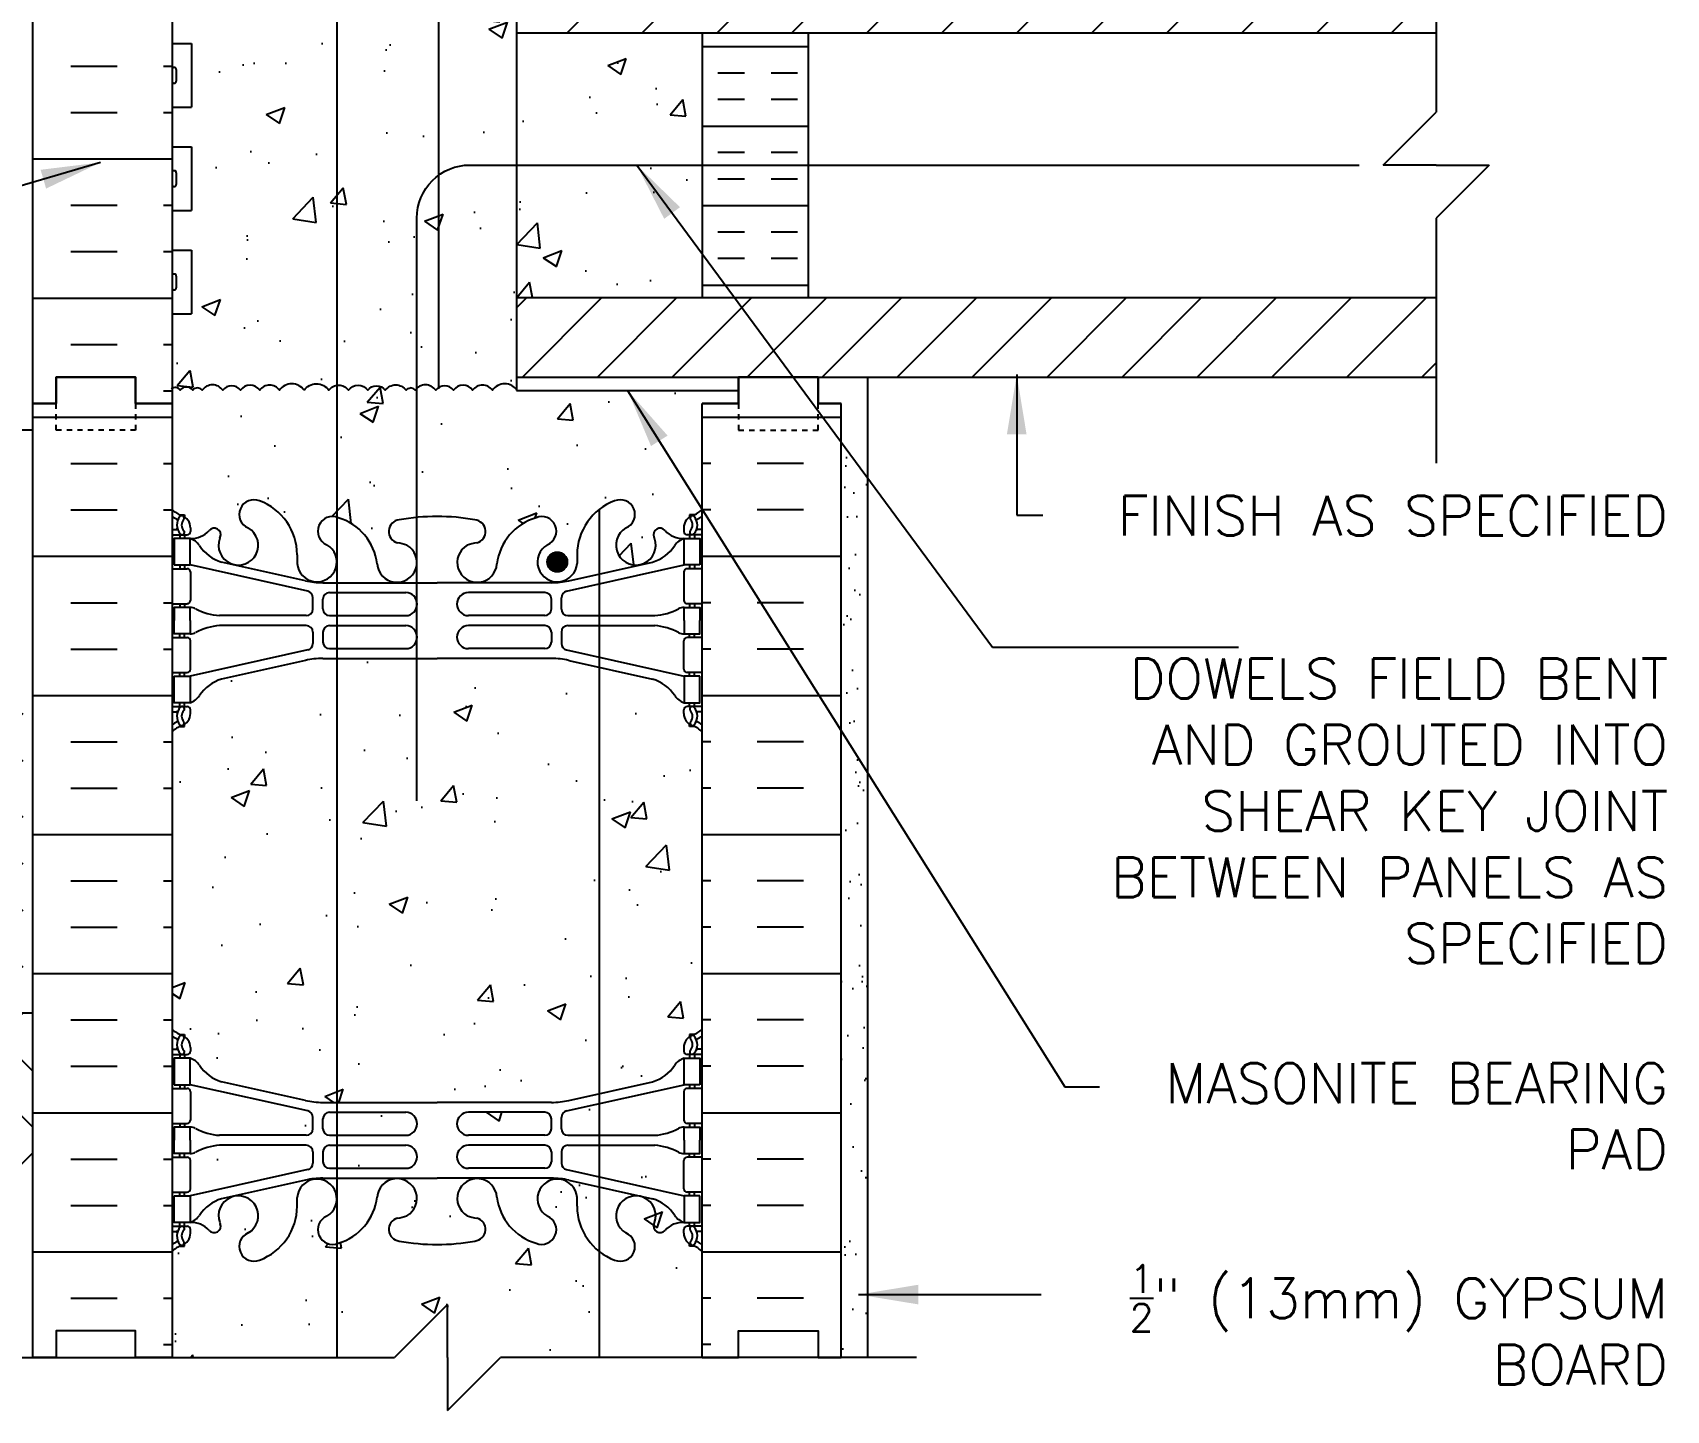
# Model space of a CAD drawing. Header units: inches. Extents: x 185.3 to 238.2, y 153.6 to 227.6.
# Drawn here: x 207.38 to 238.21, y 180.6 to 206.6 of the extents above; entities that cross this region are included whole.
import ezdxf

# ---------------------------------------------------------------- set-up
doc = ezdxf.new("R2010")
doc.units = ezdxf.units.IN
doc.header["$MEASUREMENT"] = 0
doc.linetypes.add('DASHED2', pattern=[0.375, 0.25, -0.125])
for name, color, linetype in [('HATCH', 12, 'Continuous'), ('line25', 2, 'Continuous'), ('LINE3', 3, 'Continuous'), ('LINE50', 5, 'Continuous'), ('LINE9', 9, 'Continuous'), ('TEXT', 4, 'Continuous'), ('Web_Edge', 9, 'Continuous')]:
    doc.layers.add(name, color=color, linetype=linetype)
doc.styles.add('DIM', font='romans.shx', dxfattribs={"width": 0.7})
doc.styles.add('ROMANS', font='romans.shx', dxfattribs={"height": 0.75})
doc.dimstyles.new('ext_12', dxfattribs={"dimscale": 12, "dimtxt": 0.09375, "dimasz": 0.09375, "dimexe": 0.09375, "dimexo": 0.0625, "dimgap": 0.0625, "dimtad": 1, "dimdec": 1, "dimzin": 3, "dimdsep": 46, "dimlunit": 4, "dimtxsty": 'DIM', "dimcen": 0.09, "dimdle": 0.09375, "dimclrt": 4, "dimadec": 0, "dimazin": 0, "dimtfac": 1, "dimtdec": 1, "dimtmove": 2, "dimatfit": 3, "dimfxl": 1, "dimfrac": 2, "dimtolj": 1, "dimtzin": 0, "dimarcsym": 0})
pattern_1 = [(45, (89.7474, 67.5629), (-0.707107, 0.707107), [])]

msp = doc.modelspace()

# ---------------------------------------------------------------- hatches: boundary and pattern name
at = {"layer": 'HATCH'}
h = msp.add_hatch(dxfattribs=at)
h.set_pattern_fill('AR-CONC', color=256, scale=0.5)
h.set_pattern_definition([(50, (0, 0), (3.5863, -0.31376), [0.375, -4.125]), (355, (0, 0), (-0.693757, 3.76096), [0.3, -3.3]), (100.4514, (0.299, -0.026), (2.892544, 3.4472), [0.3187, -3.50571]), (46.1842, (0, 1), (5.336207, -0.827596), [0.5625, -6.1875]), (96.6356, (0.4447, 0.931), (4.67331, 4.87059), [0.47805, -5.25857]), (351.1842, (0, 1), (4.67331, 4.87059), [0.45, -4.95]), (21, (0.5, 0.75), (2.984535, -2.013094), [0.375, -4.125]), (326, (0.5, 0.75), (1.216577, 3.62575), [0.3, -3.3]), (71.4514, (0.7487, 0.5822), (4.20111, 1.612656), [0.3187, -3.50571]), (37.5, (0, 0), (0.0607993, 1.6644693), [0, -3.26, 0, -3.35, 0, -3.3125]), (7.5, (0, 0), (1.315348, 1.972059), [0, -1.91, 0, -3.185, 0, -1.2625]), (327.5, (-1.115, 0), (2.669112, -0.1127744), [0, -1.25, 0, -3.9, 0, -5.175]), (317.5, (-1.615, 0), (2.91593, 0.500525), [0, -1.625, 0, -2.59, 0, -3.675])])
h.paths.add_polyline_path([(220.015, 226.597), (216.015, 226.597), (215.015, 225.597), (215.015, 227.597), (214.015, 226.597), (210.015, 226.597), (210.015, 223.79, 0.08841), (210.161, 223.692), (210.251, 223.692), (210.251, 223.651, -0.249069), (210.361, 223.443), (210.361, 223.376, -0.414214), (210.299, 223.313), (210.251, 223.313), (210.251, 223.243), (210.356, 223.243, -0.155529), (210.532, 223.109, 0.180914), (210.949, 222.798), (212.53, 222.445, 0.054974), (212.857, 222.409), (215.015, 222.409), (217.173, 222.409, 0.054974), (217.5, 222.445), (219.081, 222.798, 0.180914), (219.498, 223.109, -0.155529), (219.674, 223.243), (219.779, 223.243), (219.779, 223.313), (219.732, 223.313, -0.414214), (219.669, 223.376), (219.669, 223.443, -0.249069), (219.779, 223.651), (219.779, 223.692), (219.869, 223.692, 0.088416), (220.015, 223.79)])
h.paths.add_polyline_path([(220.015, 219.597, 0.088416), (219.869, 219.695), (219.779, 219.695), (219.779, 219.736, -0.249069), (219.669, 219.943), (219.669, 220.011, -0.414214), (219.732, 220.073), (219.779, 220.073), (219.779, 220.143), (219.674, 220.143, 0.231736), (219.316, 219.992, -0.8344), (219.105, 220.118), (219.117, 220.139, 2.155404), (218.578, 219.945, -1), (218.364, 219.434, -0.311223), (217.655, 220.45), (217.656, 220.615, 1.661382), (217.095, 220.262, -1), (216.881, 219.751, -0.30095), (216.145, 220.623, 1.661382), (215.584, 220.271, 0.055617), (215.763, 220.225, -0.843243), (215.729, 219.793, -0.047544), (215.015, 219.728, -0.047544), (214.301, 219.793, -0.843243), (214.267, 220.225, 0.055617), (214.446, 220.271, 1.661382), (213.885, 220.623, -0.30095), (213.149, 219.751, -1), (212.935, 220.262, 1.661382), (212.374, 220.615), (212.375, 220.45, -0.311223), (211.666, 219.434, -1), (211.452, 219.945, 2.155404), (210.913, 220.139), (210.925, 220.118, -0.834375), (210.714, 219.992, 0.23174), (210.356, 220.143), (210.251, 220.143), (210.251, 220.073), (210.299, 220.073, -0.414214), (210.361, 220.011), (210.361, 219.943, -0.249069), (210.251, 219.736), (210.251, 219.695), (210.161, 219.695, 0.08841), (210.015, 219.597), (210.015, 216.838), (210.1, 217.099, -0.6), (210.2, 217.099), (210.249, 216.949), (210.375, 216.949, -0.414214), (210.425, 216.899), (210.425, 216.869), (210.525, 216.869), (210.525, 215.031, 0.108933), (210.678, 215.145, -0.8344), (210.889, 215.019), (210.878, 214.998, 2.155404), (211.416, 215.192, -1), (211.63, 215.703, -0.311223), (212.339, 214.687), (212.338, 214.522, 1.661382), (212.899, 214.875, -1), (213.113, 215.386, -0.30095), (213.849, 214.514, 1.661382), (214.41, 214.866, 0.055617), (214.231, 214.912, -0.843243), (214.265, 215.344, -0.049932), (215.015, 215.409, -0.049932), (215.765, 215.344, -0.843243), (215.799, 214.912, 0.055617), (215.62, 214.866, 1.661382), (216.181, 214.514, -0.30095), (216.917, 215.386, -1), (217.131, 214.875, 1.661382), (217.692, 214.522), (217.691, 214.687, -0.311223), (218.4, 215.703, -1), (218.614, 215.192, 2.155404), (219.153, 214.998), (219.141, 215.019, -0.834375), (219.352, 215.145, 0.10894), (219.505, 215.031), (219.505, 216.869), (219.605, 216.869), (219.605, 216.899, -0.414214), (219.655, 216.949), (219.781, 216.949), (219.83, 217.099, -0.6), (219.93, 217.099), (220.015, 216.838), (220.015, 217.597)])
h.paths.add_polyline_path([(219.505, 210.271, 0.268138), (219.344, 210.419), (210.686, 210.419, 0.268156), (210.525, 210.271), (210.525, 208.91), (210.645, 208.71), (210.645, 208.597), (210.015, 208.597), (210.015, 208.222), (210.254, 208.222, -0.180815), (210.581, 208.347), (219.324, 208.347), (219.324, 208.387), (219.23, 208.387, -1), (219.23, 208.45), (219.23, 208.575), (219.605, 208.575), (219.605, 208.45, -1), (219.605, 208.387), (219.512, 208.387), (219.512, 208.347), (219.915, 208.347, -0.186864), (219.964, 208.222), (220.015, 208.222), (220.015, 208.597), (219.385, 208.597), (219.385, 208.71), (219.505, 208.91)])
h.paths.add_polyline_path([(216.515, 208.097), (210.582, 208.097, 0.243307), (210.38, 207.99), (210.38, 207.142), (210.339, 207.142), (210.339, 206.597), (210.089, 206.597), (210.089, 207.142), (210.015, 207.142), (210.015, 206.392), (210.38, 206.392), (210.38, 205.192), (210.015, 205.192), (210.015, 204.442), (210.38, 204.442), (210.38, 203.242), (210.015, 203.242), (210.015, 202.492), (210.38, 202.492), (210.38, 201.292), (210.015, 201.292), (210.015, 199.882, -0.463769), (210.167, 199.848, -0.520567), (210.405, 199.848, -0.520567), (210.581, 199.848, -0.520567), (210.974, 199.848, -0.520567), (211.305, 199.848, -0.520567), (211.668, 199.848, -0.520567), (212.04, 199.848, -0.520567), (212.506, 199.848, -0.520567), (212.972, 199.848, -0.520567), (213.344, 199.848, -0.520567), (213.706, 199.848, -0.520567), (214.038, 199.848, -0.520567), (214.431, 199.848, -0.235325), (214.515, 199.894, -0.235325), (214.599, 199.848, -0.520567), (214.992, 199.848, -0.520567), (215.324, 199.848, -0.520567), (215.686, 199.848, -0.520567), (216.058, 199.848, -0.503523), (216.515, 199.861), (216.515, 200.097)])
h.paths.add_polyline_path([(220.015, 199.597), (220.703, 199.597), (220.703, 199.847), (216.515, 199.847), (216.515, 199.861, 0.503523), (216.058, 199.848, 0.520567), (215.686, 199.848, 0.520567), (215.324, 199.848, 0.520567), (214.992, 199.848, 0.520567), (214.599, 199.848, 0.235325), (214.515, 199.894, 0.235325), (214.431, 199.848, 0.520567), (214.038, 199.848, 0.520567), (213.706, 199.848, 0.520567), (213.344, 199.848, 0.520567), (212.972, 199.848, 0.520567), (212.506, 199.848, 0.520567), (212.04, 199.848, 0.520567), (211.668, 199.848, 0.520567), (211.305, 199.848, 0.520567), (210.974, 199.848, 0.520567), (210.581, 199.848, 0.520567), (210.405, 199.848, 0.520567), (210.167, 199.848, 0.463769), (210.015, 199.882), (210.015, 199.597), (210.015, 197.597, 0.08841), (210.161, 197.5), (210.251, 197.5), (210.251, 197.458, -0.249069), (210.361, 197.251), (210.361, 197.184, -0.414214), (210.299, 197.121), (210.251, 197.121), (210.251, 197.051), (210.356, 197.051, 0.231736), (210.714, 197.202, -0.8344), (210.925, 197.077), (210.913, 197.055, 2.155404), (211.452, 197.25, -1), (211.666, 197.761, -0.311223), (212.375, 196.745), (212.374, 196.58, 1.661382), (212.935, 196.933, -1), (213.149, 197.444, -0.30095), (213.885, 196.571, 1.661382), (214.446, 196.924, 0.055617), (214.267, 196.97, -0.843243), (214.301, 197.402, -0.047544), (215.015, 197.467, -0.047544), (215.729, 197.402, -0.843243), (215.763, 196.97, 0.055617), (215.584, 196.924, 1.661382), (216.145, 196.571, -0.30095), (216.881, 197.444, -1), (217.095, 196.933, 1.661382), (217.656, 196.58), (217.655, 196.745, -0.311223), (218.364, 197.761, -1), (218.578, 197.25, 2.155404), (219.117, 197.055), (219.105, 197.077, -0.834375), (219.316, 197.202, 0.23174), (219.674, 197.051), (219.779, 197.051), (219.779, 197.121), (219.732, 197.121, -0.414214), (219.669, 197.184), (219.669, 197.251, -0.249069), (219.779, 197.458), (219.779, 197.5), (219.869, 197.5, 0.088416), (220.015, 197.597)])
h.paths.add_polyline_path([(220.015, 193.405, 0.088416), (219.869, 193.502), (219.779, 193.502), (219.779, 193.544, -0.249069), (219.669, 193.751), (219.669, 193.819, -0.414214), (219.732, 193.881), (219.779, 193.881), (219.779, 193.951), (219.674, 193.951, -0.155529), (219.498, 194.085, 0.180914), (219.081, 194.397), (217.5, 194.75, 0.054974), (217.173, 194.786), (215.015, 194.786), (212.857, 194.786, 0.054974), (212.53, 194.75), (210.949, 194.397, 0.180914), (210.532, 194.085, -0.155529), (210.356, 193.951), (210.251, 193.951), (210.251, 193.881), (210.299, 193.881, -0.414214), (210.361, 193.819), (210.361, 193.751, -0.249069), (210.251, 193.544), (210.251, 193.502), (210.161, 193.502, 0.08841), (210.015, 193.405), (210.015, 187.79, 0.08841), (210.161, 187.692), (210.251, 187.692), (210.251, 187.651, -0.249069), (210.361, 187.443), (210.361, 187.376, -0.414214), (210.299, 187.313), (210.251, 187.313), (210.251, 187.243), (210.356, 187.243, -0.155529), (210.532, 187.109, 0.180914), (210.949, 186.798), (212.53, 186.445, 0.054974), (212.857, 186.409), (215.015, 186.409), (217.173, 186.409, 0.054974), (217.5, 186.445), (219.081, 186.798, 0.180914), (219.498, 187.109, -0.155529), (219.674, 187.243), (219.779, 187.243), (219.779, 187.313), (219.732, 187.313, -0.414214), (219.669, 187.376), (219.669, 187.443, -0.249069), (219.779, 187.651), (219.779, 187.692), (219.869, 187.692, 0.088416), (220.015, 187.79)])
h = msp.add_hatch(dxfattribs=at)
h.set_pattern_fill('INSUL', color=256, scale=7, style=0)
h.set_pattern_definition([(0, (-2716.1465, -197.4122), (0, 2.625), []), (0, (-2716.1465, -196.5372), (0, 2.625), [0.875, -0.875]), (0, (-2716.1465, -195.6622), (0, 2.625), [0.875, -0.875])])
h.paths.add_polyline_path([(207.39, 199.597), (207.828, 199.597), (207.828, 200.097), (209.328, 200.097), (209.328, 199.597), (210.015, 199.597), (210.015, 217.597), (209.328, 217.597), (209.328, 218.097), (207.828, 218.097), (207.828, 217.597), (207.39, 217.597)])
h = msp.add_hatch(dxfattribs=at)
h.set_pattern_fill('ANSI31', color=256, scale=8, style=0)
h.set_pattern_definition(pattern_1)
h.paths.add_polyline_path([(233.866, 206.597), (233.866, 208.097), (216.515, 208.097), (216.515, 206.597)])
h = msp.add_hatch(dxfattribs=at)
h.set_pattern_fill('AR-CONC', color=256, scale=0.5, style=0)
h.set_pattern_definition([(50, (216.515, 201.5973), (3.5863, -0.3138), [0.375, -4.125]), (355, (216.515, 201.5973), (-0.6938, 3.761), [0.3, -3.3]), (100.45, (216.814, 201.571), (2.8925, 3.4472), [0.3187, -3.5057]), (46.18, (216.515, 202.5973), (5.3362, -0.8276), [0.5625, -6.1875]), (96.64, (216.9597, 202.5283), (4.6733, 4.8706), [0.478, -5.2586]), (351.18, (216.515, 202.5973), (4.6733, 4.8706), [0.45, -4.95]), (21, (217.015, 202.3473), (2.9845, -2.0131), [0.375, -4.125]), (326, (217.015, 202.3473), (1.2166, 3.6258), [0.3, -3.3]), (71.45, (217.2638, 202.1796), (4.201, 1.6127), [0.3187, -3.5057]), (37.5, (216.515, 201.5973), (0.0608, 1.66447), [0, -3.26, 0, -3.35, 0, -3.3125]), (7.5, (216.515, 201.5973), (1.31535, 1.97206), [0, -1.91, 0, -3.185, 0, -1.2625]), (327.5, (215.4, 201.5973), (2.6691, -0.11277), [0, -1.25, 0, -3.9, 0, -5.175]), (317.5, (214.9, 201.5973), (2.9159, 0.5005), [0, -1.625, 0, -2.59, 0, -3.675])])
h.paths.add_polyline_path([(220.015, 206.597), (216.515, 206.597), (216.515, 204.099), (220.015, 204.099)])
h.paths.add_polyline_path([(220.015, 204.099), (216.515, 204.099), (216.515, 201.597), (220.015, 201.597)])
h = msp.add_hatch(dxfattribs=at)
h.set_pattern_fill('INSUL', color=256, scale=4, angle=180, style=0)
h.set_pattern_definition([(180, (80.8137, 32.3328), (-2e-16, -1.5), []), (180, (80.8137, 31.8328), (-2e-16, -1.5), [0.5, -0.5]), (180, (80.8137, 31.3328), (-2e-16, -1.5), [0.5, -0.5])])
h.paths.add_polyline_path([(220.015, 201.597), (222.015, 201.597), (222.015, 202.695), (220.015, 202.695)])
h.paths.add_polyline_path([(222.015, 206.597), (220.015, 206.597), (220.015, 202.695), (222.015, 202.695)])
h = msp.add_hatch(dxfattribs=at)
h.set_pattern_fill('ANSI31', color=256, scale=8, style=0)
h.set_pattern_definition(pattern_1)
h.paths.add_polyline_path([(216.515, 201.597), (216.515, 200.097), (233.866, 200.097), (233.866, 201.597)])
h = msp.add_hatch(dxfattribs=at)
h.set_pattern_fill('INSUL', color=256, scale=7, style=0)
h.set_pattern_definition([(0, (-2716.1465, -215.4122), (0, 2.625), []), (0, (-2716.1465, -214.5372), (0, 2.625), [0.875, -0.875]), (0, (-2716.1465, -213.6622), (0, 2.625), [0.875, -0.875])])
h.paths.add_polyline_path([(207.39, 181.597), (207.828, 181.597), (207.828, 182.097), (209.328, 182.097), (209.328, 181.597), (210.015, 181.597), (210.015, 199.597), (209.328, 199.597), (209.328, 200.097), (207.828, 200.097), (207.828, 199.597), (207.39, 199.597)])
h = msp.add_hatch(dxfattribs=at)
h.set_pattern_fill('INSUL', color=256, scale=7, style=0)
h.set_pattern_definition([(180, (3146.1766, -215.4122), (0, 2.625), []), (180, (3146.1766, -214.5372), (0, 2.625), [0.875, -0.875]), (180, (3146.1766, -213.6622), (0, 2.625), [0.875, -0.875])])
h.paths.add_polyline_path([(222.64, 181.597), (222.203, 181.597), (222.203, 182.097), (220.703, 182.097), (220.703, 181.597), (220.015, 181.597), (220.015, 199.597), (220.703, 199.597), (220.703, 200.097), (222.203, 200.097), (222.203, 199.597), (222.64, 199.597)])
h = msp.add_hatch(dxfattribs=at)
h.set_pattern_fill('AR-SAND', color=256, scale=0.5, style=0)
h.set_pattern_definition([(37.5, (115.8369, 53.1962), (-0.0314967, 0.963412), [0, -0.76, 0, -0.85, 0, -0.8125]), (7.5, (115.8369, 53.1962), (0.884888, 1.411073), [0, -0.41, 0, -0.685, 0, -0.2625]), (327.5, (115.2219, 53.1962), (1.557071, 0.0028295), [0, -0.25, 0, -0.9, 0, -1.175]), (317.5, (115.2219, 53.1962), (1.503063, 0.438838), [0, -0.125, 0, -0.59, 0, -0.675])])
h.paths.add_polyline_path([(223.14, 199.097), (222.64, 199.097), (222.64, 181.597), (223.14, 181.597)])
h = msp.add_hatch(dxfattribs=at)
h.set_pattern_fill('EARTH', color=256, scale=8, angle=45, style=0)
h.set_pattern_definition([(45, (111.8163, 53.8212), (2e-16, 2.828427), [2, -2]), (45, (111.286, 54.3515), (2e-16, 2.828427), [2, -2]), (45, (110.7557, 54.8819), (2e-16, 2.828427), [2, -2]), (135, (110.7557, 55.2354), (-2.828427, 4e-16), [2, -2]), (135, (111.286, 55.7657), (-2.828427, 4e-16), [2, -2]), (135, (111.8163, 56.296), (-2.828427, 4e-16), [2, -2])])
h.paths.add_polyline_path([(207.203, 194.097), (185.336, 193.715), (185.656, 193.347), (186.241, 192.679), (186.758, 192.093), (187.216, 191.58), (187.624, 191.132), (187.993, 190.737), (188.33, 190.388), (188.645, 190.074), (188.945, 189.788), (189.232, 189.528), (189.505, 189.292), (189.764, 189.08), (190.01, 188.891), (190.24, 188.723), (190.456, 188.576), (190.658, 188.45), (190.844, 188.342), (191.019, 188.249), (191.185, 188.17), (191.346, 188.099), (191.505, 188.035), (191.667, 187.974), (191.833, 187.912), (192.009, 187.846), (192.195, 187.774), (192.391, 187.696), (192.594, 187.614), (192.8, 187.53), (193.009, 187.443), (193.216, 187.357), (193.42, 187.271), (193.618, 187.188), (193.807, 187.108), (193.991, 187.033), (194.171, 186.96), (194.35, 186.891), (194.532, 186.825), (194.719, 186.762), (194.913, 186.703), (195.118, 186.645), (195.336, 186.591), (195.565, 186.539), (195.803, 186.49), (196.049, 186.443), (196.3, 186.401), (196.555, 186.361), (196.811, 186.325), (197.067, 186.293), (197.32, 186.264), (197.569, 186.239), (197.812, 186.216), (198.049, 186.197), (198.277, 186.18), (198.496, 186.164), (198.702, 186.151), (198.896, 186.138), (199.077, 186.126), (199.248, 186.114), (199.415, 186.103), (199.58, 186.09), (199.751, 186.077), (199.93, 186.062), (200.123, 186.045), (200.335, 186.026), (200.569, 186.004), (200.822, 185.98), (201.091, 185.953), (201.374, 185.924), (201.666, 185.893), (201.964, 185.861), (202.265, 185.828), (202.565, 185.793), (202.864, 185.757), (203.178, 185.718), (203.524, 185.671), (203.922, 185.614), (204.388, 185.544), (204.943, 185.457), (205.604, 185.351), (206.39, 185.222), (207.39, 185.222), (207.39, 188.097), (207.203, 188.097)])
h = msp.add_hatch(dxfattribs=at)
h.set_pattern_fill('AR-CONC', color=256, scale=0.5, style=0)
h.set_pattern_definition([(50, (210.015, 180.2343), (3.5863, -0.31376), [0.375, -4.125]), (355, (210.015, 180.2343), (-0.6938, 3.761), [0.3, -3.3]), (100.45, (210.314, 180.208), (2.8925, 3.4472), [0.3187, -3.5057]), (46.184, (210.015, 181.2343), (5.3362, -0.8276), [0.5625, -6.1875]), (96.636, (210.4597, 181.1653), (4.6733, 4.8706), [0.478, -5.2586]), (351.184, (210.015, 181.2343), (4.6733, 4.8706), [0.45, -4.95]), (21, (210.515, 180.9843), (2.9845, -2.0131), [0.375, -4.125]), (326, (210.515, 180.9843), (1.2166, 3.6258), [0.3, -3.3]), (71.45, (210.7638, 180.8166), (4.2011, 1.6127), [0.3187, -3.5057]), (37.5, (210.015, 180.2343), (0.0608, 1.66447), [0, -3.26, 0, -3.35, 0, -3.3125]), (7.5, (210.015, 180.2343), (1.31535, 1.97206), [0, -1.91, 0, -3.185, 0, -1.2625]), (327.5, (208.9, 180.2343), (2.66911, -0.11277), [0, -1.25, 0, -3.9, 0, -5.175]), (317.5, (208.4, 180.2343), (2.91593, 0.50052), [0, -1.625, 0, -2.59, 0, -3.675])])
h.paths.add_polyline_path([(220.015, 183.597, 0.088416), (219.869, 183.695), (219.779, 183.695), (219.779, 183.736, -0.249069), (219.669, 183.943), (219.669, 184.011, -0.414214), (219.732, 184.073), (219.779, 184.073), (219.779, 184.143), (219.674, 184.143, -0.155529), (219.498, 184.278, 0.180914), (219.081, 184.589), (217.5, 184.942, 0.054974), (217.173, 184.978), (215.032, 184.978), (215.032, 183.728, 0.046405), (215.729, 183.793, 0.843243), (215.763, 184.225, -0.055617), (215.584, 184.271, -1.661382), (216.145, 184.623, 0.30095), (216.881, 183.751, 1.000419), (217.095, 184.262, -0.00021), (217.095, 184.262, -1.661382), (217.656, 184.615), (217.655, 184.45, 0.311223), (218.364, 183.434, 0.99909), (218.578, 183.945, -0.99909), (218.364, 183.434, -0.311223), (217.655, 184.45), (217.656, 184.615, 1.661382), (217.095, 184.262, -1), (216.881, 183.751, -0.30095), (216.145, 184.623, 1.661382), (215.584, 184.271, 0.055617), (215.763, 184.225, -0.843243), (215.729, 183.793, -0.046405), (215.032, 183.728), (215.032, 182.417), (215.213, 182.597), (215.213, 181.597), (215.213, 180.597), (216.213, 181.597), (220.015, 181.597)])
h.paths.add_polyline_path([(215.032, 183.728, -0.001137), (215.015, 183.728, -0.047544), (214.301, 183.793, -0.843243), (214.267, 184.225, 0.055617), (214.446, 184.271, 1.661382), (213.885, 184.623, -0.30095), (213.149, 183.751, -0.024679), (213.123, 183.742), (213.123, 181.597), (214.213, 181.597), (215.032, 182.417)])
h.paths.add_polyline_path([(213.123, 183.742, -0.95183), (212.935, 184.262, 1.661382), (212.374, 184.615), (212.375, 184.45, -0.311223), (211.666, 183.434, -1), (211.452, 183.945, 2.155404), (210.913, 184.139), (210.925, 184.118, -0.8344), (210.714, 183.992, -0.000004), (210.714, 183.992, 0.23174), (210.356, 184.143), (210.251, 184.143), (210.251, 184.073), (210.299, 184.073, -0.414214), (210.361, 184.011), (210.361, 183.943, -0.249069), (210.251, 183.736), (210.251, 183.695), (210.161, 183.695, 0.08841), (210.015, 183.597), (210.015, 181.597), (213.123, 181.597)])
h.paths.add_polyline_path([(212.671, 185.474, 0.414214), (212.546, 185.599), (210.909, 185.599, 0.100756), (210.46, 185.472, -0.134256), (210.348, 185.443), (210.251, 185.443), (210.251, 185.373), (210.299, 185.373, -0.414214), (210.361, 185.311), (210.361, 184.776, -0.414214), (210.299, 184.713), (210.251, 184.713), (210.251, 184.643), (210.356, 184.643), (212.574, 185.14, 0.351061), (212.671, 185.262)])
h.paths.add_polyline_path([(212.671, 186.125, 0.351061), (212.574, 186.247), (210.356, 186.743), (210.251, 186.743), (210.251, 186.673), (210.299, 186.673, -0.414214), (210.361, 186.611), (210.361, 186.076, -0.414214), (210.299, 186.013), (210.251, 186.013), (210.251, 185.943), (210.348, 185.943, -0.134256), (210.46, 185.915, 0.100756), (210.909, 185.788), (212.546, 185.788, 0.414214), (212.671, 185.913)])
h.paths.add_polyline_path([(214.423, 186.222), (213.123, 186.222), (213.123, 185.788), (214.423, 185.788, 1)])
h.paths.add_polyline_path([(214.423, 185.599), (213.123, 185.599), (213.123, 185.165), (214.423, 185.165, 1)])
h.paths.add_polyline_path([(217.171, 185.29), (217.171, 185.474, 0.414214), (217.046, 185.599), (215.607, 185.599, 1), (215.607, 185.165), (217.046, 185.165, 0.414214)])
edge = h.paths.add_edge_path()
edge.add_spline(control_points=[(217.171, 185.918), (217.171, 186.005)], knot_values=[0, 0, 0.500005, 0.500005], weights=[1, 1], degree=1, periodic=0)
edge.add_line((217.171, 186.005), (217.171, 186.097))
edge.add_arc((217.046, 186.097), 0.125, 0, 90)
edge.add_line((217.046, 186.222), (215.607, 186.222))
edge.add_arc((215.607, 186.005), 0.217, 90, 270)
edge.add_line((215.607, 185.788), (217.046, 185.788))
edge.add_arc((217.046, 185.913), 0.125, 270, 359.9292)
h.paths.add_polyline_path([(219.779, 186.013), (219.732, 186.013, -0.414214), (219.669, 186.076), (219.669, 186.611, -0.414214), (219.732, 186.673), (219.779, 186.673), (219.779, 186.743), (219.674, 186.743), (217.456, 186.247, 0.351061), (217.359, 186.125), (217.359, 185.913, 0.414214), (217.484, 185.788), (219.121, 185.788, 0.100756), (219.57, 185.915, -0.134256), (219.682, 185.943), (219.779, 185.943)])
h.paths.add_polyline_path([(219.669, 185.311, -0.414214), (219.732, 185.373), (219.779, 185.373), (219.779, 185.443), (219.682, 185.443, -0.134256), (219.57, 185.472, 0.100756), (219.121, 185.599), (217.484, 185.599, 0.414214), (217.359, 185.474), (217.359, 185.262, 0.351061), (217.456, 185.14), (219.674, 184.643), (219.779, 184.643), (219.779, 184.713), (219.732, 184.713, -0.414214), (219.669, 184.776)])
at = {"layer": 'LINE3'}
h = msp.add_hatch(color=256, dxfattribs=at)
h.paths.add_polyline_path([(217.466, 196.642, 0.831395), (217.098, 196.642)])
h.paths.add_polyline_path([(217.469, 196.608, 0.045935), (217.466, 196.642), (217.098, 196.642, 0.045935), (217.094, 196.608, 1)])

# ---------------------------------------------------------------- linework, layer by layer
at = {"layer": 'HATCH'}
for points in [[(212.506, 199.848, 0.520567), (212.04, 199.848, 0.520567), (211.668, 199.848, 0.520567), (211.305, 199.848, 0.520567), (210.974, 199.848, 0.520567), (210.581, 199.848, 0.520567), (210.405, 199.848, 0.520567), (210.167, 199.848, 0.520567), (210.001, 199.869)], [(212.506, 199.848, -0.520567), (212.972, 199.848, -0.520567), (213.344, 199.848, -0.520567), (213.706, 199.848, -0.520567), (214.038, 199.848, -0.520567), (214.431, 199.848, -0.235325), (214.515, 199.894, -0.235325)], [(216.524, 199.848, 0.520567), (216.058, 199.848, 0.520567), (215.686, 199.848, 0.520567), (215.324, 199.848, 0.520567), (214.992, 199.848, 0.520567), (214.599, 199.848, 0.235325), (214.515, 199.894, 0.235325)]]:
    msp.add_lwpolyline(points, format="xyb", dxfattribs=at)
at = {"layer": 'line25'}
for p, q in [((210.015, 223.597), (210.015, 205.597)), ((210.015, 217.597), (210.015, 199.597)), ((210.015, 206.392), (210.38, 206.392)), ((210.38, 206.392), (210.38, 205.192)), ((210.015, 205.192), (210.38, 205.192)), ((210.015, 204.442), (210.38, 204.442)), ((210.38, 204.442), (210.38, 203.242)), ((210.015, 203.242), (210.38, 203.242)), ((210.015, 202.492), (210.38, 202.492)), ((210.38, 202.492), (210.38, 201.292)), ((210.015, 201.292), (210.38, 201.292)), ((216.515, 200.097), (216.515, 199.847)), ((216.515, 200.097), (233.866, 200.097)), ((216.515, 199.847), (220.703, 199.847)), ((210.015, 199.597), (210.015, 181.597)), ((220.015, 181.597), (220.015, 199.597))]:
    msp.add_line(p, q, dxfattribs=at)
msp.add_lwpolyline([(216.515, 208.097), (216.515, 200.097)], dxfattribs=at)
at = {"layer": 'LINE3'}
for p, q in [((213.123, 226.021), (213.123, 181.597)), ((215.044, 225.626), (215.044, 199.875)), ((218.073, 197.597), (218.073, 181.597))]:
    msp.add_line(p, q, dxfattribs=at)
at = {"layer": 'LINE3', "linetype": 'Continuous'}
msp.add_lwpolyline([(214.634, 192.099), (214.634, 203.099, -0.414214), (215.634, 204.099), (232.409, 204.099)], format="xyb", dxfattribs=at)
at = {"layer": 'LINE3'}
msp.add_circle((217.282, 196.608), 0.188, dxfattribs=at)
at = {"layer": 'LINE50'}
for p, q in [((207.39, 199.597), (207.39, 217.597)), ((207.39, 181.597), (207.39, 199.597)), ((222.64, 181.597), (222.64, 199.597))]:
    msp.add_line(p, q, dxfattribs=at)
for points in [[(210.015, 199.597), (209.328, 199.597), (209.328, 200.097), (207.828, 200.097), (207.828, 199.597), (207.39, 199.597)], [(207.39, 199.597), (207.828, 199.597), (207.828, 200.097), (209.328, 200.097), (209.328, 199.597), (210.015, 199.597)], [(207.39, 199.597), (207.828, 199.597), (207.828, 200.097), (209.328, 200.097), (209.328, 199.597), (210.015, 199.597)], [(220.015, 199.597), (220.703, 199.597), (220.703, 200.097), (222.203, 200.097), (222.203, 199.597), (222.64, 199.597)], [(222.64, 199.597), (222.203, 199.597), (222.203, 200.097), (220.703, 200.097), (220.703, 199.597), (220.015, 199.597)], [(210.015, 181.597), (209.328, 181.597), (209.328, 182.097), (207.828, 182.097), (207.828, 181.597), (207.39, 181.597)], [(220.015, 181.597), (220.703, 181.597), (220.703, 182.097), (222.203, 182.097), (222.203, 181.597), (222.64, 181.597)]]:
    msp.add_lwpolyline(points, dxfattribs=at)
at = {"layer": 'LINE9'}
for p, q in [((233.866, 209.784), (233.866, 205.097)), ((216.515, 206.597), (233.866, 206.597)), ((220.015, 206.597), (220.015, 201.597)), ((222.015, 206.597), (222.015, 201.597)), ((210.015, 205.902), (210.015, 205.682)), ((210.055, 205.942), (210.055, 205.942)), ((210.095, 205.902), (210.095, 205.682)), ((210.015, 205.847), (210.015, 205.847)), ((210.015, 205.737), (210.015, 205.737)), ((210.055, 205.642), (210.055, 205.642)), ((232.866, 204.097), (233.866, 205.097)), ((233.866, 204.097), (232.866, 204.097)), ((233.866, 204.097), (234.866, 204.097)), ((234.866, 204.097), (233.866, 203.097)), ((210.015, 203.952), (210.015, 203.732)), ((210.015, 203.897), (210.015, 203.897)), ((210.015, 203.787), (210.015, 203.787)), ((210.055, 203.992), (210.055, 203.992)), ((210.095, 203.952), (210.095, 203.732)), ((210.055, 203.692), (210.055, 203.692)), ((233.866, 203.097), (233.866, 198.472)), ((210.015, 202.002), (210.015, 201.782)), ((210.015, 201.947), (210.015, 201.947)), ((210.055, 202.042), (210.055, 202.042)), ((210.095, 202.002), (210.095, 201.782)), ((210.015, 201.837), (210.015, 201.837)), ((210.055, 201.742), (210.055, 201.742)), ((216.515, 201.597), (233.866, 201.597)), ((223.14, 181.597), (223.14, 200.097)), ((207.39, 199.097), (206.89, 199.097)), ((207.182, 188.097), (207.39, 188.097)), ((215.213, 182.597), (214.213, 181.597)), ((215.213, 181.597), (215.213, 182.597)), ((206.364, 181.597), (214.213, 181.597)), ((215.213, 180.597), (216.213, 181.597)), ((215.213, 181.597), (215.213, 180.597)), ((224.062, 181.597), (216.213, 181.597))]:
    msp.add_line(p, q, dxfattribs=at)
at = {"layer": 'LINE9', "linetype": 'DASHED2', "ltscale": 0.15}
for points in [[(209.328, 199.597), (209.328, 199.597), (209.328, 199.097), (207.828, 199.097), (207.828, 199.597), (207.828, 199.597)], [(220.703, 199.597), (220.703, 199.597), (220.703, 199.097), (222.203, 199.097), (222.203, 199.597), (222.203, 199.597)]]:
    msp.add_lwpolyline(points, dxfattribs=at)
at = {"layer": 'LINE9'}
for centre, start, end in [((210.055, 205.902), 90, 180), ((210.055, 205.902), 0, 90), ((210.055, 205.682), 180, 270), ((210.055, 205.682), 270, 0), ((210.055, 203.952), 90, 180), ((210.055, 203.732), 180, 270), ((210.055, 203.952), 0, 90), ((210.055, 203.732), 270, 0), ((210.055, 202.002), 90, 180), ((210.055, 202.002), 0, 90), ((210.055, 201.782), 180, 270), ((210.055, 201.782), 270, 0)]:
    msp.add_arc(centre, 0.04, start, end, dxfattribs=at)
at = {"layer": 'Web_Edge'}
for p, q in [((210.161, 197.5), (210.251, 197.5)), ((210.251, 197.5), (210.251, 197.458)), ((219.869, 197.5), (219.779, 197.5)), ((219.779, 197.5), (219.779, 197.458)), ((210.015, 197.221), (210.093, 197.221)), ((210.015, 197.121), (210.299, 197.121)), ((210.161, 197.121), (210.161, 197.051)), ((210.251, 197.121), (210.251, 197.051)), ((210.361, 197.251), (210.361, 197.184)), ((210.913, 197.055), (210.925, 197.077)), ((219.117, 197.055), (219.105, 197.077)), ((219.669, 197.251), (219.669, 197.184)), ((220.015, 197.121), (219.732, 197.121)), ((219.779, 197.121), (219.779, 197.051)), ((219.869, 197.121), (219.869, 197.051)), ((220.015, 197.221), (219.937, 197.221)), ((212.375, 196.745), (212.374, 196.58)), ((217.655, 196.745), (217.656, 196.58)), ((210.015, 196.481), (210.299, 196.481)), ((210.161, 196.551), (210.161, 196.481)), ((210.251, 196.551), (210.251, 196.481)), ((212.574, 196.055), (210.356, 196.551)), ((210.361, 196.419), (210.361, 195.884)), ((212.53, 196.253), (210.949, 196.606)), ((217.456, 196.055), (219.674, 196.551)), ((217.5, 196.253), (219.081, 196.606)), ((219.669, 196.419), (219.669, 195.884)), ((220.015, 196.481), (219.732, 196.481)), ((219.779, 196.551), (219.779, 196.481)), ((219.869, 196.551), (219.869, 196.481)), ((212.857, 196.217), (215.015, 196.217)), ((212.984, 196.03), (214.423, 196.03)), ((217.173, 196.217), (215.015, 196.217)), ((217.046, 196.03), (215.607, 196.03)), ((210.015, 195.821), (210.299, 195.821)), ((210.161, 195.821), (210.161, 195.751)), ((210.251, 195.821), (210.251, 195.751)), ((212.671, 195.72), (212.671, 195.933)), ((212.859, 195.721), (212.859, 195.905)), ((217.171, 195.721), (217.171, 195.905)), ((217.359, 195.72), (217.359, 195.933)), ((220.015, 195.821), (219.732, 195.821)), ((219.779, 195.821), (219.779, 195.751)), ((219.869, 195.821), (219.869, 195.751)), ((212.546, 195.595), (210.909, 195.595)), ((212.984, 195.596), (214.423, 195.596)), ((217.046, 195.596), (215.607, 195.596)), ((217.484, 195.595), (219.121, 195.595)), ((210.015, 195.181), (210.299, 195.181)), ((210.161, 195.181), (210.161, 195.251)), ((210.251, 195.181), (210.251, 195.251)), ((210.361, 194.584), (210.361, 195.119)), ((212.546, 195.407), (210.909, 195.407)), ((212.671, 195.282), (212.671, 195.07)), ((212.859, 195.281), (212.859, 195.097)), ((212.984, 195.406), (214.423, 195.406)), ((217.046, 195.406), (215.607, 195.406)), ((217.171, 195.281), (217.171, 195.097)), ((217.359, 195.282), (217.359, 195.07)), ((217.484, 195.407), (219.121, 195.407)), ((219.669, 194.584), (219.669, 195.119)), ((220.015, 195.181), (219.732, 195.181)), ((219.779, 195.181), (219.779, 195.251)), ((219.869, 195.181), (219.869, 195.251)), ((212.574, 194.948), (210.356, 194.451)), ((212.984, 194.972), (214.423, 194.972)), ((217.046, 194.972), (215.607, 194.972)), ((217.456, 194.948), (219.674, 194.451)), ((210.015, 194.521), (210.299, 194.521)), ((210.161, 194.451), (210.161, 194.521)), ((210.251, 194.451), (210.251, 194.521)), ((212.53, 194.75), (210.949, 194.397)), ((212.857, 194.786), (215.015, 194.786)), ((217.173, 194.786), (215.015, 194.786)), ((217.5, 194.75), (219.081, 194.397)), ((220.015, 194.521), (219.732, 194.521)), ((219.779, 194.451), (219.779, 194.521)), ((219.869, 194.451), (219.869, 194.521)), ((210.015, 193.881), (210.299, 193.881)), ((210.161, 193.881), (210.161, 193.951)), ((210.251, 193.881), (210.251, 193.951)), ((220.015, 193.881), (219.732, 193.881)), ((219.779, 193.881), (219.779, 193.951)), ((219.869, 193.881), (219.869, 193.951)), ((210.015, 193.781), (210.093, 193.781)), ((210.361, 193.751), (210.361, 193.819)), ((219.669, 193.751), (219.669, 193.819)), ((220.015, 193.781), (219.937, 193.781)), ((210.161, 193.502), (210.251, 193.502)), ((210.251, 193.502), (210.251, 193.544)), ((219.779, 193.502), (219.779, 193.544)), ((219.869, 193.502), (219.779, 193.502)), ((210.015, 187.413), (210.093, 187.413)), ((210.161, 187.692), (210.251, 187.692)), ((210.251, 187.692), (210.251, 187.651)), ((210.361, 187.443), (210.361, 187.376)), ((219.669, 187.443), (219.669, 187.376)), ((219.869, 187.692), (219.779, 187.692)), ((219.779, 187.692), (219.779, 187.651)), ((220.015, 187.413), (219.937, 187.413)), ((210.015, 187.313), (210.299, 187.313)), ((210.161, 187.313), (210.161, 187.243)), ((210.251, 187.313), (210.251, 187.243)), ((220.015, 187.313), (219.732, 187.313)), ((219.779, 187.313), (219.779, 187.243)), ((219.869, 187.313), (219.869, 187.243)), ((212.53, 186.445), (210.949, 186.798)), ((217.5, 186.445), (219.081, 186.798)), ((210.015, 186.673), (210.299, 186.673)), ((210.161, 186.743), (210.161, 186.673)), ((210.251, 186.743), (210.251, 186.673)), ((212.574, 186.247), (210.356, 186.743)), ((210.361, 186.611), (210.361, 186.076)), ((217.456, 186.247), (219.674, 186.743)), ((219.669, 186.611), (219.669, 186.076)), ((220.015, 186.673), (219.732, 186.673)), ((219.779, 186.743), (219.779, 186.673)), ((219.869, 186.743), (219.869, 186.673)), ((212.857, 186.409), (215.015, 186.409)), ((212.984, 186.222), (214.423, 186.222)), ((217.173, 186.409), (215.015, 186.409)), ((217.046, 186.222), (215.607, 186.222)), ((210.015, 186.013), (210.299, 186.013)), ((210.161, 186.013), (210.161, 185.943)), ((210.251, 186.013), (210.251, 185.943)), ((212.671, 185.913), (212.671, 186.125)), ((212.859, 185.913), (212.859, 186.097)), ((217.171, 185.913), (217.171, 186.097)), ((217.359, 185.913), (217.359, 186.125)), ((220.015, 186.013), (219.732, 186.013)), ((219.779, 186.013), (219.779, 185.943)), ((219.869, 186.013), (219.869, 185.943)), ((212.546, 185.788), (210.909, 185.788)), ((212.546, 185.599), (210.909, 185.599)), ((212.984, 185.788), (214.423, 185.788)), ((212.984, 185.599), (214.423, 185.599)), ((217.046, 185.788), (215.607, 185.788)), ((217.046, 185.599), (215.607, 185.599)), ((217.484, 185.788), (219.121, 185.788)), ((217.484, 185.599), (219.121, 185.599)), ((210.015, 185.373), (210.299, 185.373)), ((210.161, 185.373), (210.161, 185.443)), ((210.251, 185.373), (210.251, 185.443)), ((210.361, 184.776), (210.361, 185.311)), ((212.671, 185.474), (212.671, 185.262)), ((212.859, 185.474), (212.859, 185.29)), ((217.171, 185.474), (217.171, 185.29)), ((217.359, 185.474), (217.359, 185.262)), ((219.669, 184.776), (219.669, 185.311)), ((220.015, 185.373), (219.732, 185.373)), ((219.779, 185.373), (219.779, 185.443)), ((219.869, 185.373), (219.869, 185.443)), ((212.574, 185.14), (210.356, 184.643)), ((212.53, 184.942), (210.949, 184.589)), ((212.857, 184.978), (215.015, 184.978)), ((212.984, 185.165), (214.423, 185.165)), ((217.173, 184.978), (215.015, 184.978)), ((217.046, 185.165), (215.607, 185.165)), ((217.456, 185.14), (219.674, 184.643)), ((217.5, 184.942), (219.081, 184.589)), ((210.015, 184.713), (210.299, 184.713)), ((210.161, 184.643), (210.161, 184.713)), ((210.251, 184.643), (210.251, 184.713)), ((220.015, 184.713), (219.732, 184.713)), ((219.779, 184.643), (219.779, 184.713)), ((219.869, 184.643), (219.869, 184.713)), ((212.375, 184.45), (212.374, 184.615)), ((217.655, 184.45), (217.656, 184.615)), ((210.015, 184.073), (210.299, 184.073)), ((210.161, 184.073), (210.161, 184.143)), ((210.251, 184.073), (210.251, 184.143)), ((210.361, 183.943), (210.361, 184.011)), ((210.913, 184.139), (210.925, 184.118)), ((219.117, 184.139), (219.105, 184.118)), ((219.669, 183.943), (219.669, 184.011)), ((220.015, 184.073), (219.732, 184.073)), ((219.779, 184.073), (219.779, 184.143)), ((219.869, 184.073), (219.869, 184.143)), ((210.015, 183.973), (210.093, 183.973)), ((210.251, 183.695), (210.251, 183.736)), ((219.779, 183.695), (219.779, 183.736)), ((220.015, 183.973), (219.937, 183.973)), ((210.161, 183.695), (210.251, 183.695)), ((219.869, 183.695), (219.779, 183.695))]:
    msp.add_line(p, q, dxfattribs=at)
for points in [[(210.056, 196.551), (210.356, 196.551), (210.356, 197.051), (210.056, 197.051)], [(219.974, 196.551), (219.674, 196.551), (219.674, 197.051), (219.974, 197.051)], [(210.056, 194.451), (210.356, 194.451), (210.356, 193.951), (210.056, 193.951)], [(219.974, 194.451), (219.674, 194.451), (219.674, 193.951), (219.974, 193.951)], [(210.056, 186.743), (210.356, 186.743), (210.356, 187.243), (210.056, 187.243)], [(219.974, 186.743), (219.674, 186.743), (219.674, 187.243), (219.974, 187.243)], [(210.056, 184.643), (210.356, 184.643), (210.356, 184.143), (210.056, 184.143)], [(219.974, 184.643), (219.674, 184.643), (219.674, 184.143), (219.974, 184.143)]]:
    msp.add_lwpolyline(points, close=True, dxfattribs=at)
for points in [[(210.356, 195.501), (210.356, 195.751), (210.056, 195.751), (210.056, 195.501)], [(219.674, 195.501), (219.674, 195.751), (219.974, 195.751), (219.974, 195.501)], [(210.356, 195.501), (210.356, 195.251), (210.056, 195.251), (210.056, 195.501)], [(219.674, 195.501), (219.674, 195.251), (219.974, 195.251), (219.974, 195.501)], [(210.356, 185.693), (210.356, 185.943), (210.056, 185.943), (210.056, 185.693)], [(219.674, 185.693), (219.674, 185.943), (219.974, 185.943), (219.974, 185.693)], [(210.356, 185.693), (210.356, 185.443), (210.056, 185.443), (210.056, 185.693)], [(219.674, 185.693), (219.674, 185.443), (219.974, 185.443), (219.974, 185.693)]]:
    msp.add_lwpolyline(points, dxfattribs=at)
for centre, radius, start, end in [((210.361, 197.958), 0.5, 226.2122, 250.5288), ((211.559, 197.505), 0.277, 67.32, 247.32), ((211.283, 196.738), 1.092, 0.3332, 69.4825), ((218.747, 196.738), 1.092, 110.5175, 179.6668), ((218.471, 197.505), 0.277, 292.68, 112.68), ((219.669, 197.958), 0.5, 289.4712, 313.7891), ((210.361, 197.958), 0.6, 234.7832, 245.0748), ((210.355, 197.306), 0.25, 140.1145, 222.4609), ((210.099, 197.395), 0.021, 343.464, 63.9957), ((210.197, 197.437), 0.045, 321.448, 139.1879), ((210.111, 197.251), 0.25, 0, 70.5288), ((210.355, 197.306), 0.16, 140.0001, 222.4609), ((213.042, 197.188), 0.277, 67.32, 247.32), ((212.858, 196.451), 1.034, 6.6669, 73.6635), ((214.321, 197.183), 0.22, 95.1835, 255.7396), ((214.998, 193.689), 3.777, 89.7394, 100.6275), ((215.032, 193.689), 3.777, 79.3725, 90.2606), ((215.709, 197.183), 0.22, 284.2604, 84.8165), ((217.172, 196.451), 1.034, 106.3365, 173.3331), ((216.988, 197.188), 0.277, 292.68, 112.68), ((219.919, 197.251), 0.25, 109.4712, 180), ((219.833, 197.437), 0.045, 40.8121, 218.552), ((219.675, 197.306), 0.16, 317.5391, 39.9999), ((219.675, 197.306), 0.25, 317.5391, 39.8855), ((219.931, 197.395), 0.021, 116.0043, 196.536), ((219.669, 197.958), 0.6, 294.9252, 305.2168), ((210.093, 197.241), 0.0196, 269.4032, 15.4901), ((210.204, 197.167), 0.045, 222.4609, 42.4609), ((210.299, 197.184), 0.0625, 270, 0), ((210.381, 197.492), 0.441, 266.7976, 318.9873), ((210.234, 196.709), 0.364, 34.9775, 70.3387), ((210.808, 197.12), 0.125, 339.6243, 138.9873), ((211.265, 196.925), 0.375, 159.6243, 60.0685), ((214.152, 196.143), 0.834, 69.3729, 82.1063), ((215.878, 196.143), 0.834, 97.8937, 110.6271), ((218.765, 196.925), 0.375, 119.9315, 20.3757), ((219.222, 197.12), 0.125, 41.0127, 200.3757), ((219.649, 197.492), 0.441, 221.0127, 273.2024), ((219.796, 196.709), 0.364, 109.6613, 145.0225), ((219.732, 197.184), 0.0625, 180, 270), ((219.827, 197.167), 0.045, 137.5391, 317.5391), ((219.937, 197.241), 0.0196, 164.5099, 270.5968), ((211.157, 197.32), 0.743, 212.7919, 253.8107), ((212.748, 196.608), 0.375, 184.2448, 60.0685), ((214.259, 196.599), 0.375, 184.2448, 60.0685), ((215.771, 196.599), 0.375, 119.9315, 355.7552), ((217.282, 196.608), 0.375, 119.9315, 355.7552), ((218.873, 197.32), 0.743, 286.1893, 327.2081), ((210.299, 196.419), 0.0625, 0, 90), ((219.732, 196.419), 0.0625, 90, 180), ((212.857, 197.717), 1.5, 257.4135, 270), ((212.546, 195.933), 0.125, 0, 77.3767), ((212.984, 195.905), 0.125, 90, 180), ((214.423, 195.813), 0.217, 270, 90), ((215.607, 195.813), 0.217, 90, 270), ((217.046, 195.905), 0.125, 0, 90), ((217.173, 197.717), 1.5, 270, 282.5865), ((217.484, 195.933), 0.125, 102.6233, 180), ((210.299, 195.884), 0.0625, 270, 0), ((210.352, 195.532), 0.219, 60.4937, 88.92), ((210.998, 196.762), 1.17, 242.6365, 265.6505), ((212.546, 195.72), 0.125, 270, 0), ((212.984, 195.721), 0.125, 180, 270), ((217.046, 195.721), 0.125, 270, 360), ((217.484, 195.72), 0.125, 180, 270), ((219.033, 196.762), 1.17, 274.3495, 297.3635), ((219.678, 195.532), 0.219, 91.08, 119.5063), ((219.732, 195.884), 0.0625, 180, 270), ((210.299, 195.119), 0.0625, 0, 90), ((210.352, 195.47), 0.219, 271.08, 299.5063), ((210.998, 194.24), 1.17, 94.3495, 117.3635), ((212.546, 195.282), 0.125, 0, 90), ((212.984, 195.281), 0.125, 90, 180), ((214.423, 195.189), 0.217, 270, 90), ((215.607, 195.189), 0.217, 90, 270), ((217.046, 195.281), 0.125, 0, 90), ((217.484, 195.282), 0.125, 90, 180), ((219.033, 194.24), 1.17, 62.6365, 85.6505), ((219.678, 195.47), 0.219, 240.4937, 268.92), ((219.732, 195.119), 0.0625, 90, 180), ((212.546, 195.07), 0.125, 282.6233, 0), ((212.984, 195.097), 0.125, 180, 270), ((217.046, 195.097), 0.125, 270, 0), ((217.484, 195.07), 0.125, 180, 257.3767), ((210.299, 194.584), 0.0625, 270, 0), ((212.857, 193.286), 1.5, 90, 102.5865), ((217.173, 193.286), 1.5, 77.4135, 90), ((219.732, 194.584), 0.0625, 180, 270), ((211.157, 193.683), 0.743, 106.1893, 147.2081), ((218.873, 193.683), 0.743, 32.7919, 73.8107), ((210.204, 193.835), 0.045, 317.5391, 137.5391), ((210.299, 193.819), 0.0625, 360, 90), ((210.234, 194.294), 0.364, 289.6613, 325.0225), ((219.796, 194.294), 0.364, 214.9775, 250.3387), ((219.732, 193.819), 0.0625, 90, 180), ((219.827, 193.835), 0.045, 42.4609, 222.4609), ((210.361, 193.044), 0.6, 114.9252, 125.2158), ((210.093, 193.762), 0.0196, 344.5099, 90.5968), ((210.355, 193.697), 0.25, 137.5391, 219.8855), ((210.099, 193.607), 0.021, 296.0043, 16.536), ((210.197, 193.566), 0.045, 220.8121, 38.552), ((210.111, 193.751), 0.25, 289.4712, 360), ((210.355, 193.697), 0.16, 137.5391, 219.9999), ((219.919, 193.751), 0.25, 180, 250.5288), ((219.833, 193.566), 0.045, 141.448, 319.1879), ((219.675, 193.697), 0.16, 320.0001, 42.4609), ((219.675, 193.697), 0.25, 320.1145, 42.4609), ((219.931, 193.607), 0.021, 163.464, 243.9957), ((219.937, 193.762), 0.0196, 89.4032, 195.4901), ((219.669, 193.044), 0.6, 54.7832, 65.0748), ((210.361, 193.044), 0.5, 109.4712, 133.7878), ((219.669, 193.044), 0.5, 46.2109, 70.5288), ((210.361, 188.151), 0.5, 226.2122, 250.5288), ((219.669, 188.151), 0.5, 289.4712, 313.7891), ((210.361, 188.151), 0.6, 234.7842, 245.0748), ((210.093, 187.433), 0.0196, 269.4032, 15.4901), ((210.355, 187.498), 0.25, 140.1145, 222.4609), ((210.099, 187.588), 0.021, 343.464, 63.9957), ((210.197, 187.629), 0.045, 321.448, 139.1879), ((210.111, 187.443), 0.25, 0, 70.5288), ((210.355, 187.498), 0.16, 140.0001, 222.4609), ((219.919, 187.443), 0.25, 109.4712, 180), ((219.833, 187.629), 0.045, 40.8121, 218.552), ((219.675, 187.498), 0.16, 317.5391, 39.9999), ((219.675, 187.498), 0.25, 317.5391, 39.8855), ((219.931, 187.588), 0.021, 116.0043, 196.536), ((219.937, 187.433), 0.0196, 164.5099, 270.5968), ((219.669, 188.151), 0.6, 294.9252, 305.2168), ((210.204, 187.36), 0.045, 222.4609, 42.4609), ((210.299, 187.376), 0.0625, 270, 0), ((210.234, 186.901), 0.364, 34.9775, 70.3387), ((211.157, 187.512), 0.743, 212.7919, 253.8107), ((218.873, 187.512), 0.743, 286.1893, 327.2081), ((219.796, 186.901), 0.364, 109.6613, 145.0225), ((219.732, 187.376), 0.0625, 180, 270), ((219.827, 187.36), 0.045, 137.5391, 317.5391), ((210.299, 186.611), 0.0625, 0, 90), ((219.732, 186.611), 0.0625, 90, 180), ((212.857, 187.909), 1.5, 257.4135, 270), ((212.546, 186.125), 0.125, 0, 77.3767), ((212.984, 186.097), 0.125, 90, 180), ((214.423, 186.005), 0.217, 270, 90), ((215.607, 186.005), 0.217, 90, 270), ((217.046, 186.097), 0.125, 0, 90), ((217.173, 187.909), 1.5, 270, 282.5865), ((217.484, 186.125), 0.125, 102.6233, 180), ((210.299, 186.076), 0.0625, 270, 0), ((210.352, 185.725), 0.219, 60.4937, 88.92), ((210.998, 186.954), 1.17, 242.6365, 265.6505), ((212.546, 185.913), 0.125, 270, 0), ((212.984, 185.913), 0.125, 180, 270), ((217.046, 185.913), 0.125, 270, 360), ((217.484, 185.913), 0.125, 180, 270), ((219.033, 186.954), 1.17, 274.3495, 297.3635), ((219.678, 185.725), 0.219, 91.08, 119.5063), ((219.732, 186.076), 0.0625, 180, 270), ((210.998, 184.433), 1.17, 94.3495, 117.3635), ((212.546, 185.474), 0.125, 0, 90), ((212.984, 185.474), 0.125, 90, 180), ((214.423, 185.382), 0.217, 270, 90), ((215.607, 185.382), 0.217, 90, 270), ((217.046, 185.474), 0.125, 0, 90), ((217.484, 185.474), 0.125, 90, 180), ((219.033, 184.433), 1.17, 62.6365, 85.6505), ((210.299, 185.311), 0.0625, 0, 90), ((210.352, 185.662), 0.219, 271.08, 299.5063), ((212.546, 185.262), 0.125, 282.6233, 0), ((212.984, 185.29), 0.125, 180, 270), ((217.046, 185.29), 0.125, 270, 0), ((217.484, 185.262), 0.125, 180, 257.3767), ((219.678, 185.662), 0.219, 240.4937, 268.92), ((219.732, 185.311), 0.0625, 90, 180), ((212.748, 184.587), 0.375, 299.9315, 175.7552), ((212.857, 183.478), 1.5, 90, 102.5865), ((214.259, 184.595), 0.375, 299.9315, 175.7552), ((215.771, 184.595), 0.375, 4.2448, 240.0685), ((217.282, 184.587), 0.375, 4.2448, 240.0685), ((217.173, 183.478), 1.5, 77.4135, 90), ((210.299, 184.776), 0.0625, 270, 0), ((211.265, 184.27), 0.375, 299.9315, 200.3757), ((212.858, 184.743), 1.034, 286.3365, 353.3331), ((217.172, 184.743), 1.034, 186.6669, 253.6635), ((218.765, 184.27), 0.375, 339.6243, 240.0685), ((219.732, 184.776), 0.0625, 180, 270), ((211.157, 183.875), 0.743, 106.1893, 147.2081), ((211.283, 184.456), 1.092, 290.5175, 359.6668), ((218.747, 184.456), 1.092, 180.3332, 249.4825), ((218.873, 183.875), 0.743, 32.7919, 73.8107), ((210.355, 183.889), 0.25, 137.5391, 219.8855), ((210.204, 184.027), 0.045, 317.5391, 137.5391), ((210.299, 184.011), 0.0625, 360, 90), ((210.234, 184.486), 0.364, 289.6613, 325.0225), ((210.381, 183.703), 0.441, 41.0127, 93.2024), ((210.808, 184.074), 0.125, 221.0127, 20.3757), ((213.042, 184.007), 0.277, 112.68, 292.68), ((214.321, 184.012), 0.22, 104.2604, 264.8165), ((214.152, 185.051), 0.834, 277.8937, 290.6271), ((215.878, 185.051), 0.834, 249.3729, 262.1063), ((215.709, 184.012), 0.22, 275.1835, 75.7396), ((216.988, 184.007), 0.277, 247.32, 67.32), ((219.222, 184.074), 0.125, 159.6243, 318.9873), ((219.649, 183.703), 0.441, 86.7976, 138.9873), ((219.796, 184.486), 0.364, 214.9775, 250.3387), ((219.732, 184.011), 0.0625, 90, 180), ((219.827, 184.027), 0.045, 42.4609, 222.4609), ((219.675, 183.889), 0.25, 320.1145, 42.4609), ((210.361, 183.236), 0.6, 114.9252, 125.2168), ((210.361, 183.236), 0.5, 109.4712, 133.7878), ((210.093, 183.954), 0.0196, 344.5099, 90.5968), ((210.099, 183.799), 0.021, 296.0043, 16.536), ((210.197, 183.758), 0.045, 220.8121, 38.552), ((210.111, 183.943), 0.25, 289.4712, 360), ((210.355, 183.889), 0.16, 137.5391, 219.9999), ((211.559, 183.689), 0.277, 112.68, 292.68), ((214.998, 187.505), 3.777, 259.3725, 270.2606), ((215.032, 187.505), 3.777, 269.7394, 280.6275), ((218.471, 183.689), 0.277, 247.32, 67.32), ((219.919, 183.943), 0.25, 180, 250.5288), ((219.833, 183.758), 0.045, 141.448, 319.1879), ((219.675, 183.889), 0.16, 320.0001, 42.4609), ((219.669, 183.236), 0.5, 46.2109, 70.5288), ((219.931, 183.799), 0.021, 163.464, 243.9957), ((219.937, 183.954), 0.0196, 89.4032, 195.4901), ((219.669, 183.236), 0.6, 54.7832, 65.0748)]:
    msp.add_arc(centre, radius, start, end, dxfattribs=at)
for points in [[(212.859, 195.726), (212.859, 195.9)], [(217.171, 195.726), (217.171, 195.9)], [(212.859, 195.276), (212.859, 195.102)], [(217.171, 195.276), (217.171, 195.102)], [(212.859, 185.918), (212.859, 186.092)], [(217.171, 185.918), (217.171, 186.092)], [(212.859, 185.469), (212.859, 185.295)], [(217.171, 185.469), (217.171, 185.295)]]:
    msp.add_open_spline(points, degree=1, dxfattribs=at)

# ---------------------------------------------------------------- texts
at = {"layer": 'TEXT', "char_height": 0.75, "attachment_point": 6, "style": 'ROMANS'}
for s, insert, width in [('FINISH AS SPECIFIED', (238.239, 197.483), 12.37398), ('DOWELS FIELD BENT AND GROUTED INTO SHEAR KEY JOINT BETWEEN PANELS AS SPECIFIED', (238.239, 191.909), 11.45372), ('MASONITE BEARING PAD', (238.239, 186.146), 10.51485), ('\\A1;{\\H0.7x;\\S1/2;}" (13mm) GYPSUM BOARD', (238.239, 182.212), 11.41772)]:
    msp.add_mtext(s, dxfattribs=dict(at, insert=insert, width=width))

# ---------------------------------------------------------------- leaders
at = {"layer": 'TEXT'}
for points in [[(208.666, 204.148), (203.041, 202.502), (200.86, 202.502)], [(218.781, 204.099), (225.493, 195), (230.133, 195)], [(225.951, 200.144), (225.951, 197.493), (226.445, 197.493)], [(218.609, 199.847), (226.861, 186.703), (227.511, 186.703)], [(222.967, 182.782), (226.413, 182.782)]]:
    msp.add_leader(points, dimstyle='ext_12', dxfattribs=at)

doc.saveas('drawing.dxf')
